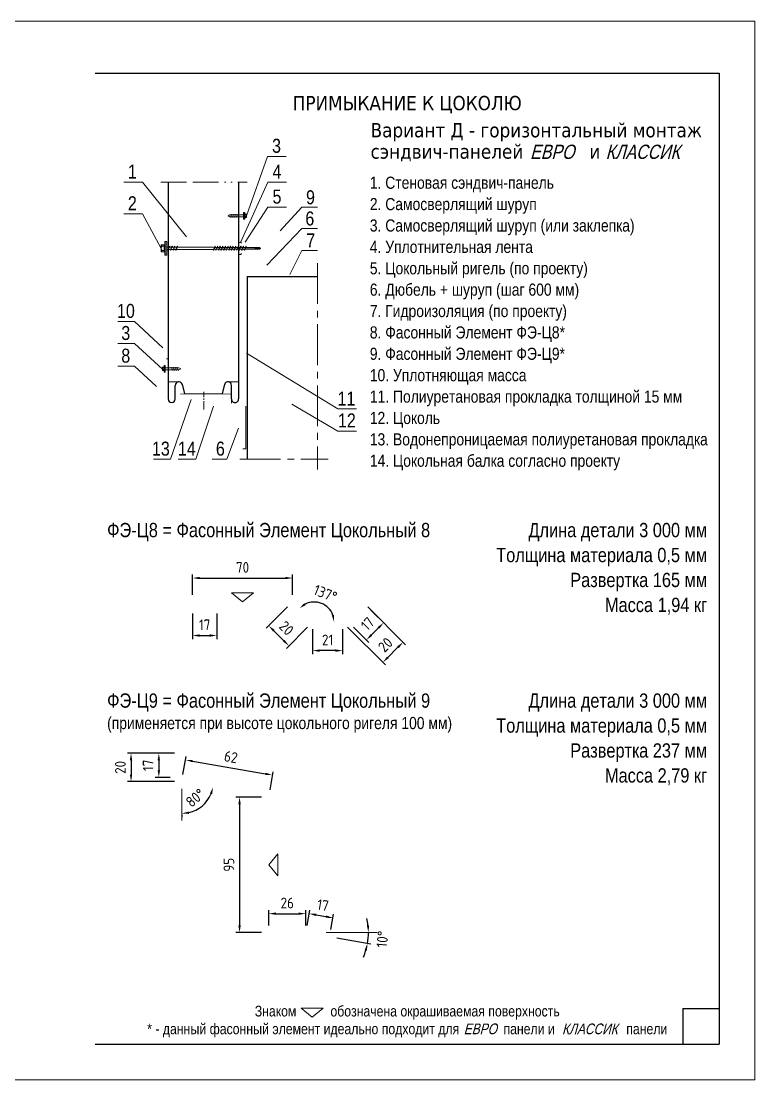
# Model space of a CAD drawing. Extents: x 5821 to 16321, y -13531 to 5774.
# Drawn here: x 12142 to 13171, y 4289 to 5774 of the extents above; entities that cross this region are included whole.
import ezdxf
from ezdxf.enums import TextEntityAlignment as Align

# ---------------------------------------------------------------- set-up
doc = ezdxf.new("R2010")
doc.units = 0
doc.header["$LTSCALE"] = 3
doc.linetypes.add('ACAD_ISO13W100', pattern=[36, 12, -3, 12, -3, 0, -3, 0, -3])
doc.linetypes.add('CENTER2', pattern=[28.575, 19.05, -3.175, 3.175, -3.175])
doc.layers.get('0').update_dxf_attribs({"linetype": 'CONTINUOUS', "lineweight": 30})
doc.layers.get('DEFPOINTS').update_dxf_attribs({"linetype": 'CONTINUOUS'})
for name, color, linetype, lineweight in [('new_fill', 8, 'CONTINUOUS', 13), ('RAZMER', 7, 'CONTINUOUS', 9), ('Саморезы', 7, 'CONTINUOUS', 13)]:
    doc.layers.add(name, color=color, linetype=linetype, lineweight=lineweight)
doc.styles.add('ROMANS', font='romans.shx', dxfattribs={"width": 0.85})
doc.styles.get("Standard").update_dxf_attribs({"font": 'TAHOMA.TTF'})
doc.styles.add('style1', font='ARIALN.TTF')
doc.styles.add('курсив', font='ARIAL.TTF', dxfattribs={"width": 0.8, "oblique": 15})
doc.dimstyles.new('2.5', dxfattribs={"dimscale": 5, "dimtxt": 3, "dimasz": 2, "dimexe": 1, "dimexo": 2, "dimgap": 0, "dimtad": 0, "dimdec": 0, "dimlfac": 0.5, "dimzin": 9, "dimdsep": 46, "dimtxsty": 'ROMANS', "dimcen": -3, "dimdle": 1, "dimclrd": 256, "dimclre": 256, "dimclrt": 256, "dimadec": 0, "dimazin": 0, "dimtfac": 1, "dimtdec": 0, "dimtofl": 0, "dimtmove": 2, "dimatfit": 3, "dimfxl": 0, "dimtvp": 1, "dimtolj": 1, "dimtzin": 9, "dimarcsym": 0})

# ---------------------------------------------------------------- blocks, each defined once
blk = doc.blocks.new('*D159')
at = {"layer": 'DEFPOINTS', "color": 0, "transparency": 16777216}
for p in [(12361.2, 4747.7), (12335.2, 4713.7), (12361.2, 4713.7)]:
    blk.add_point(p, dxfattribs=at)
at = {"layer": 'RAZMER', "lineweight": -2, "transparency": 16777216}
for p, q in [((12351.2, 4747.7), (12330.2, 4747.7)), ((12335.2, 4737.7), (12335.2, 4723.7)), ((12351.2, 4713.7), (12330.2, 4713.7))]:
    blk.add_line(p, q, dxfattribs=at)
at = {"layer": 'RAZMER', "transparency": 16777216}
for points in [[(12333.5, 4737.7), (12336.8, 4737.7), (12335.2, 4747.7)], [(12333.5, 4723.7), (12336.8, 4723.7), (12335.2, 4713.7)]]:
    blk.add_solid(points, dxfattribs=at)
at = {"layer": 'RAZMER', "transparency": 16777216, "insert": (12320.2, 4730.7), "char_height": 15, "attachment_point": 5, "rotation": 90, "style": 'ROMANS'}
blk.add_mtext('\\A1;17', dxfattribs=at)
blk = doc.blocks.new('*D160')
at = {"layer": 'DEFPOINTS', "color": 0, "transparency": 16777216}
for p in [(12367.2, 4747.7), (12296.2, 4707.7), (12367.2, 4707.7)]:
    blk.add_point(p, dxfattribs=at)
at = {"layer": 'RAZMER', "lineweight": -2, "transparency": 16777216}
for p, q in [((12357.2, 4747.7), (12291.2, 4747.7)), ((12296.2, 4737.7), (12296.2, 4717.7)), ((12357.2, 4707.7), (12291.2, 4707.7))]:
    blk.add_line(p, q, dxfattribs=at)
at = {"layer": 'RAZMER', "transparency": 16777216}
for points in [[(12294.5, 4737.7), (12297.8, 4737.7), (12296.2, 4747.7)], [(12294.5, 4717.7), (12297.8, 4717.7), (12296.2, 4707.7)]]:
    blk.add_solid(points, dxfattribs=at)
at = {"layer": 'RAZMER', "transparency": 16777216, "insert": (12281.2, 4727.7), "char_height": 15, "attachment_point": 5, "rotation": 90, "style": 'ROMANS'}
blk.add_mtext('\\A1;20', dxfattribs=at)
blk = doc.blocks.new('*D161')
at = {"layer": 'DEFPOINTS', "color": 0, "transparency": 16777216}
for p in [(12367.2, 4707.7), (12494.7, 4716.8), (12489.3, 4686.1)]:
    blk.add_point(p, dxfattribs=at)
at = {"layer": 'RAZMER', "lineweight": -2, "transparency": 16777216}
for p, q in [((12368.9, 4717.5), (12373.5, 4743.2)), ((12382.5, 4736.6), (12484.9, 4718.5)), ((12491.1, 4696), (12495.6, 4721.7))]:
    blk.add_line(p, q, dxfattribs=at)
at = {"layer": 'RAZMER', "transparency": 16777216}
for points in [[(12382.7, 4738.2), (12382.2, 4734.9), (12372.6, 4738.3)], [(12485.2, 4720.2), (12484.6, 4716.9), (12494.7, 4716.8)]]:
    blk.add_solid(points, dxfattribs=at)
at = {"layer": 'RAZMER', "transparency": 16777216, "insert": (12436.3, 4742.3), "char_height": 15, "attachment_point": 5, "rotation": 350, "style": 'ROMANS'}
blk.add_mtext('\\A1;62', dxfattribs=at)
blk = doc.blocks.new('*D162')
at = {"layer": 'DEFPOINTS', "color": 0, "transparency": 16777216}
for p in [(12489.3, 4686.1), (12448.4, 4496.1), (12489.3, 4496.1)]:
    blk.add_point(p, dxfattribs=at)
at = {"layer": 'RAZMER', "lineweight": -2, "transparency": 16777216}
for p, q in [((12479.3, 4686.1), (12443.4, 4686.1)), ((12448.4, 4676.1), (12448.4, 4506.1)), ((12479.3, 4496.1), (12443.4, 4496.1))]:
    blk.add_line(p, q, dxfattribs=at)
at = {"layer": 'RAZMER', "transparency": 16777216}
for points in [[(12446.7, 4676.1), (12450.1, 4676.1), (12448.4, 4686.1)], [(12446.7, 4506.1), (12450.1, 4506.1), (12448.4, 4496.1)]]:
    blk.add_solid(points, dxfattribs=at)
at = {"layer": 'RAZMER', "transparency": 16777216, "insert": (12433.4, 4591.1), "char_height": 15, "attachment_point": 5, "rotation": 90, "style": 'ROMANS'}
blk.add_mtext('\\A1;95', dxfattribs=at)
blk = doc.blocks.new('*D163')
at = {"layer": 'DEFPOINTS', "color": 0, "transparency": 16777216}
for p in [(12541.3, 4522.5), (12489.3, 4496.1), (12541.3, 4496.1)]:
    blk.add_point(p, dxfattribs=at)
at = {"layer": 'RAZMER', "lineweight": -2, "transparency": 16777216}
for p, q in [((12489.3, 4506.1), (12489.3, 4527.5)), ((12499.3, 4522.5), (12531.3, 4522.5)), ((12541.3, 4506.1), (12541.3, 4527.5))]:
    blk.add_line(p, q, dxfattribs=at)
at = {"layer": 'RAZMER', "transparency": 16777216}
for points in [[(12499.3, 4524.2), (12499.3, 4520.9), (12489.3, 4522.5)], [(12531.3, 4524.2), (12531.3, 4520.9), (12541.3, 4522.5)]]:
    blk.add_solid(points, dxfattribs=at)
at = {"layer": 'RAZMER', "transparency": 16777216, "insert": (12515.3, 4537.5), "char_height": 15, "attachment_point": 5, "style": 'ROMANS'}
blk.add_mtext('\\A1;26', dxfattribs=at)
blk = doc.blocks.new('*D164')
at = {"layer": 'DEFPOINTS', "color": 0, "transparency": 16777216}
for p in [(12579.5, 4516.6), (12541.3, 4496.1), (12574.8, 4490.2)]:
    blk.add_point(p, dxfattribs=at)
at = {"layer": 'RAZMER', "lineweight": -2, "transparency": 16777216}
for p, q in [((12543.1, 4506), (12546.8, 4527.5)), ((12555.8, 4520.8), (12569.6, 4518.4)), ((12576.5, 4500.1), (12580.3, 4521.6))]:
    blk.add_line(p, q, dxfattribs=at)
at = {"layer": 'RAZMER', "transparency": 16777216}
for points in [[(12556.1, 4522.4), (12555.5, 4519.2), (12546, 4522.5)], [(12569.9, 4520), (12569.3, 4516.7), (12579.5, 4516.6)]]:
    blk.add_solid(points, dxfattribs=at)
at = {"layer": 'RAZMER', "transparency": 16777216, "insert": (12565.3, 4534.4), "char_height": 15, "attachment_point": 5, "rotation": 350, "style": 'ROMANS'}
blk.add_mtext('\\A1;17', dxfattribs=at)
blk = doc.blocks.new('*D165')
at = {"layer": 'DEFPOINTS', "color": 0, "transparency": 16777216}
for p in [(12541.3, 4496.1), (12541.3, 4496.1), (12574.8, 4490.2), (12628.5, 4485.9), (12641.6, 4496.1)]:
    blk.add_point(p, dxfattribs=at)
at = {"layer": 'RAZMER', "lineweight": -2, "transparency": 16777216}
blk.add_line((12584.7, 4488.5), (12632.7, 4480), dxfattribs=at)
for start, end in [(6.5307, 13.0613), (350, 360), (336.9387, 343.4693)]:
    blk.add_arc((12541.3, 4496.1), 87.8, start, end, dxfattribs=at)
at = {"layer": 'RAZMER', "transparency": 16777216}
for points in [[(12630.2, 4506.2), (12626.9, 4506), (12629.1, 4496.1)], [(12623.9, 4471.5), (12627.1, 4470.8), (12627.8, 4480.9)]]:
    blk.add_solid(points, dxfattribs=at)
at = {"layer": 'RAZMER', "transparency": 16777216, "insert": (12648.7, 4486.7), "char_height": 15, "attachment_point": 5, "rotation": 85, "style": 'ROMANS'}
blk.add_mtext('\\A1;10°', dxfattribs=at)
blk = doc.blocks.new('*D166')
at = {"layer": 'DEFPOINTS', "color": 0, "transparency": 16777216}
for p in [(12367.2, 4707.7), (12367.2, 4707.7), (12489.3, 4686.1), (12367.2, 4671.2), (12387.2, 4667.8)]:
    blk.add_point(p, dxfattribs=at)
at = {"layer": 'RAZMER', "lineweight": -2, "transparency": 16777216}
blk.add_line((12367.2, 4661.2), (12367.2, 4658), dxfattribs=at)
blk.add_arc((12367.2, 4707.7), 44.6, 282.8608, 337.1392, dxfattribs=at)
at = {"layer": 'RAZMER', "transparency": 16777216}
for points in [[(12406.7, 4690.8), (12409.9, 4689.9), (12411.2, 4699.9)], [(12377.3, 4662.5), (12377, 4665.8), (12367.2, 4663)]]:
    blk.add_solid(points, dxfattribs=at)
at = {"layer": 'RAZMER', "transparency": 16777216, "insert": (12386.3, 4685), "char_height": 15, "attachment_point": 5, "rotation": 40, "style": 'ROMANS'}
blk.add_mtext('\\A1;80°', dxfattribs=at)
blk = doc.blocks.new('саморез1')
at = {"layer": 'new_fill'}
blk.add_hatch(color=254, dxfattribs=at).paths.add_polyline_path([(-1.2, -4.8), (0, -4.8), (0, 4.8), (-1.2, 4.8)])
at = {"layer": 'Саморезы', "ltscale": 150}
for p, q in [((-3.9, 2.6), (-1.5, 2.6)), ((-3.9, 2.6), (-3.9, -2.4)), ((-2.9, 1.7), (-1.5, 1.7)), ((-1.9, 2.6), (-1.9, -2.4)), ((0, 4.8), (-1.5, 4.8)), ((-1.5, 4.8), (-1.5, -4.8)), ((-1.2, 4.8), (-1.2, -4.8)), ((0, 4.8), (0, -4.8)), ((19.2, 1.4), (0, 1.4)), ((8.4, 2.4), (10.5, -2.4)), ((11.1, 2.4), (13.2, -2.4)), ((13.8, 2.4), (15.9, -2.4)), ((16.4, 2.4), (18.5, -2.4)), ((19.2, 1.4), (21.8, 0)), ((19.2, -1.4), (21.8, 0)), ((-3.9, -2.4), (-1.5, -2.4)), ((-2.9, -1.4), (-1.5, -1.4)), ((0, -4.8), (-1.5, -4.8)), ((0, -1.4), (19.2, -1.4))]:
    blk.add_line(p, q, dxfattribs=at)
for centre, start, end in [((-2.9, 2.7), 182.373, 269.9653), ((-2.9, 0.7), 90.0347, 177.627), ((-2.9, -0.4), 182.373, 269.9653), ((-2.9, -2.4), 90.0347, 177.627)]:
    blk.add_arc(centre, 1, start, end, dxfattribs=at)
blk = doc.blocks.new('*D167')
at = {"layer": 'DEFPOINTS', "color": 0, "transparency": 16777216}
for p in [(12382.5, 4953.7), (12416.5, 4953.7), (12416.5, 4912.7)]:
    blk.add_point(p, dxfattribs=at)
at = {"layer": 'RAZMER', "lineweight": -2, "transparency": 16777216}
for p, q in [((12382.5, 4943.7), (12382.5, 4907.7)), ((12416.5, 4943.7), (12416.5, 4907.7)), ((12392.5, 4912.7), (12406.5, 4912.7))]:
    blk.add_line(p, q, dxfattribs=at)
at = {"layer": 'RAZMER', "transparency": 16777216}
for points in [[(12392.5, 4914.4), (12392.5, 4911), (12382.5, 4912.7)], [(12406.5, 4914.4), (12406.5, 4911), (12416.5, 4912.7)]]:
    blk.add_solid(points, dxfattribs=at)
at = {"layer": 'RAZMER', "transparency": 16777216, "insert": (12399.5, 4927.7), "char_height": 15, "attachment_point": 5, "style": 'ROMANS'}
blk.add_mtext('\\A1;17', dxfattribs=at)
blk = doc.blocks.new('*D168')
at = {"layer": 'DEFPOINTS', "color": 0, "transparency": 16777216}
for p in [(12550.9, 4931.5), (12592.9, 4931.5), (12550.9, 4891.5)]:
    blk.add_point(p, dxfattribs=at)
at = {"layer": 'RAZMER', "lineweight": -2, "transparency": 16777216}
for p, q in [((12550.9, 4921.5), (12550.9, 4886.5)), ((12592.9, 4921.5), (12592.9, 4886.5)), ((12582.9, 4891.5), (12560.9, 4891.5))]:
    blk.add_line(p, q, dxfattribs=at)
at = {"layer": 'RAZMER', "transparency": 16777216}
for points in [[(12560.9, 4893.2), (12560.9, 4889.8), (12550.9, 4891.5)], [(12582.9, 4893.2), (12582.9, 4889.8), (12592.9, 4891.5)]]:
    blk.add_solid(points, dxfattribs=at)
at = {"layer": 'RAZMER', "transparency": 16777216, "insert": (12571.9, 4906.5), "char_height": 15, "attachment_point": 5, "style": 'ROMANS'}
blk.add_mtext('\\A1;21', dxfattribs=at)
blk = doc.blocks.new('*D169')
at = {"layer": 'DEFPOINTS', "color": 0, "transparency": 16777216}
for p in [(12522.6, 4959.7), (12550.9, 4931.5), (12517.6, 4898.2)]:
    blk.add_point(p, dxfattribs=at)
at = {"layer": 'RAZMER', "lineweight": -2, "transparency": 16777216}
for p, q in [((12515.5, 4952.7), (12485.8, 4923)), ((12496.4, 4919.4), (12510.6, 4905.3)), ((12543.8, 4924.4), (12514.1, 4894.7))]:
    blk.add_line(p, q, dxfattribs=at)
at = {"layer": 'RAZMER', "transparency": 16777216}
for points in [[(12497.6, 4920.6), (12495.2, 4918.3), (12489.3, 4926.5)], [(12511.7, 4906.5), (12509.4, 4904.1), (12517.6, 4898.2)]]:
    blk.add_solid(points, dxfattribs=at)
at = {"layer": 'RAZMER', "transparency": 16777216, "insert": (12514.1, 4923), "char_height": 15, "attachment_point": 5, "rotation": 315, "style": 'ROMANS'}
blk.add_mtext('\\A1;20', dxfattribs=at)
blk = doc.blocks.new('*D170')
at = {"layer": 'DEFPOINTS', "color": 0, "transparency": 16777216}
for p in [(12522.6, 4993.3), (12382.5, 4959.7), (12522.6, 4959.7)]:
    blk.add_point(p, dxfattribs=at)
at = {"layer": 'RAZMER', "lineweight": -2, "transparency": 16777216}
for p, q in [((12382.5, 4969.7), (12382.5, 4998.3)), ((12392.5, 4993.3), (12512.6, 4993.3)), ((12522.6, 4969.7), (12522.6, 4998.3))]:
    blk.add_line(p, q, dxfattribs=at)
at = {"layer": 'RAZMER', "transparency": 16777216}
for points in [[(12392.5, 4995), (12392.5, 4991.7), (12382.5, 4993.3)], [(12512.6, 4995), (12512.6, 4991.7), (12522.6, 4993.3)]]:
    blk.add_solid(points, dxfattribs=at)
at = {"layer": 'RAZMER', "transparency": 16777216, "insert": (12452.6, 5008.3), "char_height": 15, "attachment_point": 5, "style": 'ROMANS'}
blk.add_mtext('\\A1;70', dxfattribs=at)
blk = doc.blocks.new('*D171')
at = {"layer": 'DEFPOINTS', "color": 0, "transparency": 16777216}
for p in [(12522.6, 4959.7), (12572.6, 4951.6), (12552.9, 4931.5), (12552.9, 4931.5), (12592.9, 4931.5)]:
    blk.add_point(p, dxfattribs=at)
at = {"layer": 'RAZMER', "lineweight": -2, "transparency": 16777216}
blk.add_arc((12552.9, 4931.5), 28.2, 20.4103, 116.5455, dxfattribs=at)
at = {"layer": 'RAZMER', "transparency": 16777216}
for points in [[(12541.3, 4955.4), (12539.3, 4958), (12532.2, 4950.7)], [(12581, 4941.6), (12577.7, 4941), (12581.1, 4931.5)]]:
    blk.add_solid(points, dxfattribs=at)
at = {"layer": 'RAZMER', "transparency": 16777216, "insert": (12568.7, 4971.7), "char_height": 15, "attachment_point": 5, "rotation": 338.4779, "style": 'ROMANS'}
blk.add_mtext('\\A1;137°', dxfattribs=at)
blk = doc.blocks.new('*D172')
at = {"layer": 'DEFPOINTS', "color": 0, "transparency": 16777216}
for p in [(12625.4, 4955.5), (12601.4, 4931.5), (12626.4, 4906.5)]:
    blk.add_point(p, dxfattribs=at)
at = {"layer": 'RAZMER', "lineweight": -2, "transparency": 16777216}
for p, q in [((12632.5, 4948.4), (12653.9, 4927)), ((12608.4, 4924.4), (12629.9, 4902.9)), ((12643.3, 4923.4), (12633.4, 4913.5))]:
    blk.add_line(p, q, dxfattribs=at)
at = {"layer": 'RAZMER', "transparency": 16777216}
for points in [[(12642.1, 4924.6), (12644.5, 4922.3), (12650.4, 4930.5)], [(12632.2, 4914.7), (12634.6, 4912.4), (12626.4, 4906.5)]]:
    blk.add_solid(points, dxfattribs=at)
at = {"layer": 'RAZMER', "transparency": 16777216, "insert": (12627.8, 4929.1), "char_height": 15, "attachment_point": 5, "rotation": 45, "style": 'ROMANS'}
blk.add_mtext('\\A1;17', dxfattribs=at)
blk = doc.blocks.new('*D173')
at = {"layer": 'DEFPOINTS', "color": 0, "transparency": 16777216}
for p in [(12621.2, 4959.7), (12592.9, 4931.5), (12649.4, 4875)]:
    blk.add_point(p, dxfattribs=at)
at = {"layer": 'RAZMER', "lineweight": -2, "transparency": 16777216}
for p, q in [((12628.2, 4952.7), (12681.2, 4899.7)), ((12599.9, 4924.4), (12652.9, 4871.4)), ((12670.6, 4896.2), (12656.4, 4882))]:
    blk.add_line(p, q, dxfattribs=at)
at = {"layer": 'RAZMER', "transparency": 16777216}
for points in [[(12669.4, 4897.4), (12671.8, 4895), (12677.6, 4903.2)], [(12655.3, 4883.2), (12657.6, 4880.9), (12649.4, 4875)]]:
    blk.add_solid(points, dxfattribs=at)
at = {"layer": 'RAZMER', "transparency": 16777216, "insert": (12652.9, 4899.7), "char_height": 15, "attachment_point": 5, "rotation": 45, "style": 'ROMANS'}
blk.add_mtext('\\A1;20', dxfattribs=at)
blk = doc.blocks.new('саморез4')
at = {"layer": 'new_fill'}
blk.add_hatch(color=254, dxfattribs=at).paths.add_polyline_path([(-2.4, -9.4), (0, -9.4), (0, 9.8), (-2.4, 9.8)])
at = {"layer": 'Саморезы', "ltscale": 150}
for p, q in [((-7.9, 5), (-3.1, 5)), ((-7.9, -5), (-7.9, 5)), ((-5.9, 3.1), (-3.1, 3.1)), ((-3.8, -5), (-3.8, 5)), ((0, 9.8), (-3.1, 9.8)), ((-3.1, -9.4), (-3.1, 9.8)), ((-2.4, -9.4), (-2.4, 9.8)), ((0, -9.4), (0, 9.8)), ((64.9, 1.5), (0, 1.5)), ((1.3, -2.2), (3.4, 2.7)), ((1.9, -2.2), (4, 2.7)), ((3.7, 2.9), (3.4, 2.7)), ((3.7, 2.9), (4, 2.7)), ((4.9, -2.2), (7, 2.7)), ((5.5, -2.2), (7.6, 2.7)), ((7.3, 2.9), (7, 2.7)), ((7.3, 2.9), (7.6, 2.7)), ((8.6, -2.2), (10.7, 2.7)), ((9.2, -2.2), (11.3, 2.7)), ((11, 2.9), (10.7, 2.7)), ((11, 2.9), (11.3, 2.7)), ((12.2, -2.2), (14.3, 2.7)), ((12.8, -2.2), (14.9, 2.7)), ((14.6, 2.9), (14.3, 2.7)), ((14.6, 2.9), (14.9, 2.7)), ((64.9, -2.2), (67, 2.7)), ((65.6, -2.2), (67.7, 2.7)), ((67.3, 2.9), (67, 2.7)), ((130, 1.3), (67.1, 1.3)), ((67.3, 2.9), (67.7, 2.7)), ((68.6, -2.2), (70.7, 2.7)), ((69.2, -2.2), (71.3, 2.7)), ((71, 2.9), (70.7, 2.7)), ((71, 2.9), (71.3, 2.7)), ((72.2, -2.2), (74.3, 2.7)), ((72.8, -2.2), (74.9, 2.7)), ((74.6, 2.9), (74.3, 2.7)), ((74.6, 2.9), (74.9, 2.7)), ((75.8, -2.2), (77.9, 2.7)), ((76.4, -2.2), (78.5, 2.7)), ((78.2, 2.9), (77.9, 2.7)), ((78.2, 2.9), (78.5, 2.7)), ((79.5, -2.2), (81.5, 2.7)), ((80.1, -2.2), (82.2, 2.7)), ((81.9, 2.9), (81.5, 2.7)), ((81.9, 2.9), (82.2, 2.7)), ((83.1, -2.2), (85.2, 2.7)), ((83.7, -2.2), (85.8, 2.7)), ((85.5, 2.9), (85.2, 2.7)), ((85.5, 2.9), (85.8, 2.7)), ((86.7, -2.2), (88.8, 2.7)), ((87.3, -2.2), (89.4, 2.7)), ((89.1, 2.9), (88.8, 2.7)), ((89.1, 2.9), (89.4, 2.7)), ((90.3, -2.2), (92.4, 2.7)), ((90.9, -2.2), (93, 2.7)), ((92.7, 2.9), (92.4, 2.7)), ((92.7, 2.9), (93, 2.7)), ((94, -2.2), (96.1, 2.7)), ((94.6, -2.2), (96.7, 2.7)), ((96.4, 2.9), (96.1, 2.7)), ((96.4, 2.9), (96.7, 2.7)), ((97.6, -2.2), (99.7, 2.7)), ((98.2, -2.2), (100.3, 2.7)), ((100, 2.9), (99.7, 2.7)), ((100, 2.9), (100.3, 2.7)), ((101.2, -2.2), (103.3, 2.7)), ((101.8, -2.2), (103.9, 2.7)), ((103.6, 2.9), (103.3, 2.7)), ((103.6, 2.9), (103.9, 2.7)), ((104.8, -2.2), (106.9, 2.7)), ((105.5, -2.2), (107.6, 2.7)), ((107.2, 2.9), (106.9, 2.7)), ((107.2, 2.9), (107.6, 2.7)), ((108.5, -2.2), (110.6, 2.7)), ((109.1, -2.2), (111.2, 2.7)), ((110.9, 2.9), (110.6, 2.7)), ((110.9, 2.9), (111.2, 2.7)), ((130, 1.3), (131.2, 0)), ((-7.9, -5), (-3.1, -5)), ((-5.9, -3.1), (-3.1, -3.1)), ((0, -9.4), (-3.1, -9.4)), ((64.9, -1.5), (0, -1.5)), ((64.9, -1.5), (0, -1.5)), ((1.6, -2.4), (1.3, -2.2)), ((1.6, -2.4), (1.9, -2.2)), ((5.2, -2.4), (4.9, -2.2)), ((5.2, -2.4), (5.5, -2.2)), ((8.9, -2.4), (8.6, -2.2)), ((8.9, -2.4), (9.2, -2.2)), ((12.5, -2.4), (12.2, -2.2)), ((12.5, -2.4), (12.8, -2.2)), ((65.3, -2.4), (64.9, -2.2)), ((65.3, -2.4), (65.6, -2.2)), ((130, -1.3), (67.1, -1.3)), ((68.9, -2.4), (68.6, -2.2)), ((68.9, -2.4), (69.2, -2.2)), ((72.5, -2.4), (72.2, -2.2)), ((72.5, -2.4), (72.8, -2.2)), ((76.1, -2.4), (75.8, -2.2)), ((76.1, -2.4), (76.4, -2.2)), ((79.8, -2.4), (79.5, -2.2)), ((79.8, -2.4), (80.1, -2.2)), ((83.4, -2.4), (83.1, -2.2)), ((83.4, -2.4), (83.7, -2.2)), ((87, -2.4), (86.7, -2.2)), ((87, -2.4), (87.3, -2.2)), ((90.6, -2.4), (90.3, -2.2)), ((90.6, -2.4), (90.9, -2.2)), ((94.3, -2.4), (94, -2.2)), ((94.3, -2.4), (94.6, -2.2)), ((97.9, -2.4), (97.6, -2.2)), ((97.9, -2.4), (98.2, -2.2)), ((101.5, -2.4), (101.2, -2.2)), ((101.5, -2.4), (101.8, -2.2)), ((105.1, -2.4), (104.8, -2.2)), ((105.1, -2.4), (105.5, -2.2)), ((108.8, -2.4), (108.5, -2.2)), ((108.8, -2.4), (109.1, -2.2)), ((130, -1.3), (131.2, 0))]:
    blk.add_line(p, q, dxfattribs=at)
at = {"layer": 'Саморезы'}
for p, q in [((67.1, 1.3), (64.9, 1.5)), ((67.1, -1.3), (64.9, -1.5))]:
    blk.add_line(p, q, dxfattribs=at)
at = {"layer": 'Саморезы', "ltscale": 150}
for centre, radius, start, end in [((-5.9, 5.1), 2, 182.373, 269.9653), ((-5.9, 1.1), 2, 90.0347, 177.627), ((80.3, 1057.7), 1058.9, 271.592, 272.7554), ((-5.9, -1.1), 2, 182.373, 269.9653), ((-5.9, -5.1), 2, 90.0347, 177.627)]:
    blk.add_arc(centre, radius, start, end, dxfattribs=at)

msp = doc.modelspace()

# ---------------------------------------------------------------- linework, layer by layer
at = {"color": 1}
for p, q in [((12246.09, 5701.59), (13121.09, 5701.59)), ((13121.09, 5701.59), (13121.09, 4339.44)), ((13070.18, 4389.44), (13121.09, 4389.44)), ((13070.18, 4389.44), (13070.18, 4339.44)), ((12246.09, 4339.44), (13121.09, 4339.44))]:
    msp.add_line(p, q, dxfattribs=at)
for p, q in [((12348.14, 5548.51), (12348.14, 5244.49)), ((12447, 5548.51), (12447, 5244.48)), ((12459, 5416.28), (12557.92, 5416.28)), ((12459, 5416.28), (12459, 5159.91)), ((12358.14, 5244.49), (12358.14, 5263.49)), ((12367.77, 5265.37), (12371.19, 5251.49)), ((12427.5, 5265.37), (12424.08, 5251.49)), ((12437.14, 5244.49), (12437.14, 5263.49))]:
    msp.add_line(p, q)
for centre, radius, start, end in [((12363.14, 5263.49), 5, 22.09941, 180), ((12432.14, 5263.49), 5, 0, 157.90059), ((12353.14, 5244.49), 5, 180, 0), ((12442.07, 5244.42), 4.93, 179.22237, 0.77763)]:
    msp.add_arc(centre, radius, start, end)
at = {"layer": 'RAZMER'}
for p, q in [((13171.09, 5774.44), (13171.09, 4289.44)), ((13171.09, 5774.44), (13171.09, 4289.44)), ((13171.09, 5774.44), (13171.09, 4289.44)), ((13171.09, 5774.44), (13171.09, 4289.44)), ((13171.09, 5774.44), (13171.09, 4289.44)), ((13171.09, 5774.44), (13171.09, 4289.44)), ((13171.09, 5774.44), (13171.09, 4289.44)), ((13171.09, 5774.44), (13171.09, 4289.44)), ((13171.09, 5774.44), (13171.09, 4289.44)), ((13171.09, 5774.44), (13171.09, 4289.44)), ((13171.09, 5774.44), (13171.09, 4289.44)), ((13171.09, 5774.44), (13171.09, 4289.44)), ((13171.09, 5774.44), (13171.09, 4289.44)), ((13171.09, 5774.44), (13171.09, 4289.44)), ((13171.09, 5774.44), (13171.09, 4289.44)), ((13171.09, 5774.44), (13171.09, 4289.44)), ((13171.09, 5774.44), (13171.09, 4289.44)), ((13171.09, 5774.44), (13171.09, 4289.44)), ((13171.09, 5774.44), (13171.09, 4289.44)), ((13171.09, 5774.44), (13171.09, 4289.44)), ((13171.09, 5774.44), (13171.09, 4289.44)), ((13171.09, 5774.44), (13171.09, 4289.44)), ((13171.09, 5774.44), (13171.09, 4289.44)), ((13171.09, 5774.44), (13171.09, 4289.44)), ((13171.09, 5774.44), (13171.09, 4289.44)), ((13171.09, 5774.44), (13171.09, 4289.44)), ((13171.09, 5774.44), (13171.09, 4289.44)), ((13171.09, 5774.44), (13171.09, 4289.44)), ((13171.09, 5774.44), (13171.09, 4289.44)), ((13171.09, 5774.44), (13171.09, 4289.44)), ((13171.09, 5774.44), (13171.09, 4289.44)), ((13171.09, 5774.44), (13171.09, 4289.44)), ((13171.09, 5774.44), (13171.09, 4289.44)), ((13171.09, 5774.44), (13171.09, 4289.44)), ((13171.09, 5774.44), (13171.09, 4289.44)), ((13171.09, 5774.44), (13171.09, 4289.44)), ((12458.08, 5501.48), (12487.53, 5584.71)), ((12487.53, 5584.71), (12513.64, 5584.71)), ((12286.18, 5548.51), (12312.29, 5548.51)), ((12374.06, 5471.82), (12312.29, 5548.51)), ((12449.58, 5464.02), (12488.17, 5548.51)), ((12488.17, 5548.51), (12514.17, 5548.51)), ((12456.14, 5464.5), (12488.06, 5513.48)), ((12488.06, 5513.48), (12514.17, 5513.48)), ((12505.45, 5480.46), (12535.53, 5513.48)), ((12535.53, 5513.48), (12557.85, 5513.48)), ((12286.18, 5504.06), (12312.29, 5504.06)), ((12338.66, 5455.72), (12312.29, 5504.06)), ((12486.51, 5432.05), (12535.53, 5483.7)), ((12535.53, 5483.7), (12557.85, 5483.7)), ((12518.91, 5419.28), (12535.53, 5452.88)), ((12535.53, 5452.88), (12557.85, 5452.88)), ((12277.44, 5353.12), (12300.89, 5353.12)), ((12341, 5316.46), (12300.89, 5353.12)), ((12277.44, 5322.12), (12300.89, 5322.12)), ((12340.2, 5286.26), (12300.89, 5322.12)), ((12458, 5308.77), (12586.3, 5230.63)), ((12277.44, 5290.32), (12300.89, 5290.32)), ((12331.99, 5261.94), (12300.89, 5290.32)), ((12346.14, 5300.99), (12348.14, 5300.99)), ((12363.14, 5268.49), (12348.14, 5268.49)), ((12432, 5268.49), (12447, 5268.49)), ((12380.72, 5243.76), (12351.36, 5159.91)), ((12365.77, 5251.42), (12437.14, 5251.49)), ((12371.19, 5251.49), (12424.08, 5251.49)), ((12437.14, 5251.49), (12437.14, 5238.49)), ((12411.89, 5234.49), (12387.21, 5159.91)), ((12457, 5234.49), (12457, 5174.55)), ((12521.65, 5237.29), (12586.3, 5199.48)), ((12586.3, 5230.63), (12612.41, 5230.63)), ((12446.94, 5203.66), (12430.43, 5159.91)), ((12586.3, 5199.48), (12612.3, 5199.48)), ((12457, 5174.55), (12453.03, 5174.55)), ((12327.9, 5159.91), (12351.36, 5159.91)), ((12362.46, 5159.91), (12387.21, 5159.91)), ((12409.78, 5159.91), (12430.43, 5159.91)), ((12467.96, 4972.4), (12437.17, 4972.4)), ((12452.56, 4959.75), (12437.17, 4972.4)), ((12452.56, 4959.75), (12467.96, 4972.4)), ((12367.21, 4697.7), (12367.21, 4653.36)), ((12489.32, 4591.14), (12501.98, 4606.53)), ((12501.98, 4575.74), (12501.98, 4606.53)), ((12489.32, 4591.14), (12501.98, 4575.74)), ((12569.83, 4496.14), (12641.61, 4496.14)), ((12550.29, 4377.17), (12534.89, 4389.83)), ((12565.68, 4389.83), (12534.89, 4389.83)), ((12550.29, 4377.17), (12565.68, 4389.83))]:
    msp.add_line(p, q, dxfattribs=at)
at = {"layer": 'RAZMER', "linetype": 'ACAD_ISO13W100'}
msp.add_line((12338, 5548.51), (12458.94, 5548.51), dxfattribs=at)
at = {"layer": 'RAZMER', "linetype": 'CENTER2'}
for p, q in [((12557.85, 5435), (12557.85, 5145.34)), ((12448.79, 5159.91), (12572.77, 5159.91))]:
    msp.add_line(p, q, dxfattribs=at)
at = {"layer": 'RAZMER', "linetype": 'CENTER2', "ltscale": 0.2}
msp.add_line((12398.14, 5229.89), (12398.14, 5254.69), dxfattribs=at)
at = {"layer": 'RAZMER'}
msp.add_lwpolyline([(13171.09, 5774.44), (12121.09, 5774.44), (12121.09, 4289.44), (13171.09, 4289.44)], close=True, dxfattribs=at)
for centre, start, end in [((12449.14, 5462.44), 14.43997, 165.56003), ((12449.14, 5449), 194.43997, 345.56003)]:
    msp.add_arc(centre, 2.07, start, end, dxfattribs=at)

# ---------------------------------------------------------------- block references
at = {"layer": 'RAZMER', "xscale": -1}
msp.add_blockref('саморез1', (12454.14, 5501.36), dxfattribs=at)
at = {"layer": 'RAZMER'}
for name, p in [('саморез4', (12346.54, 5455.72)), ('саморез1', (12344.14, 5286.74))]:
    msp.add_blockref(name, p, dxfattribs=at)

# ---------------------------------------------------------------- texts
msp.add_text('ПРИМЫКАНИЕ К ЦОКОЛЮ', height=20).set_placement((12683.59, 5649.59), align=Align.CENTER)
for s, p in [('Вариант Д - горизонтальный монтаж', (12632.19, 5611.55)), ('сэндвич-панелей', (12632.19, 5581.55)), ('и', (12938.94, 5581.55))]:
    msp.add_text(s, height=20).set_placement(p)
at = {"style": 'style1'}
for s, height, p in [('3', 19.61, (12493.97, 5589.83)), ('1', 19.61, (12291.74, 5553.63)), ('4', 19.61, (12494.61, 5553.63)), ('1. Стеновая сэндвич-панель', 17, (12631.1, 5539.37)), ('2', 19.61, (12291.74, 5509.18)), ('5', 19.61, (12494.63, 5518.6)), ('9', 19.61, (12541.66, 5517.6)), ('2. Самосверлящий шуруп', 17, (12631.1, 5509.37)), ('6', 19.61, (12540.7, 5487.82)), ('3. Самосверлящий шуруп (или заклепка)', 17, (12631.1, 5479.37)), ('7', 19.61, (12541.91, 5457)), ('4. Уплотнительная лента', 17, (12631.1, 5449.37)), ('5. Цокольный ригель (по проекту)', 17, (12631.1, 5419.37)), ('6. Дюбель + шуруп (шаг 600 мм)', 17, (12631.1, 5389.37)), ('10', 19.612, (12276.52, 5358.24)), ('7. Гидроизоляция (по проекту)', 17, (12631.1, 5359.37)), ('3', 19.61, (12282.55, 5327.24)), ('8. Фасонный Элемент ФЭ-Ц8*', 17, (12631.1, 5329.37)), ('9. Фасонный Элемент ФЭ-Ц9*', 17, (12631.1, 5299.37)), ('8', 19.61, (12282.55, 5295.44)), ('10. Уплотняющая масса', 17, (12631.1, 5269.37)), ('11. Полиуретановая прокладка толщиной 15 мм', 17, (12631.1, 5239.37)), ('11', 19.612, (12585.8, 5235.21)), ('12', 19.612, (12586.39, 5204.6)), ('12. Цоколь', 17, (12631.1, 5209.37)), ('13', 19.612, (12325.55, 5165.03)), ('14', 19.612, (12361.97, 5165.03)), ('6', 19.61, (12415.2, 5165.03)), ('13. Водонепроницаемая полиуретановая прокладка', 17, (12631.1, 5179.37)), ('14. Цокольная балка согласно проекту', 17, (12631.1, 5149.37)), ('ФЭ-Ц8 = Фасонный Элемент Цокольный 8', 20, (12262.63, 5050.63)), ('ФЭ-Ц9 = Фасонный Элемент Цокольный 9', 20, (12262.63, 4811.43)), ('(применяется при высоте цокольного ригеля 100 мм)', 17, (12262.63, 4781.43))]:
    msp.add_text(s, height=height, dxfattribs=at).set_placement(p)
at = {"color": 1, "style": 'курсив', "oblique": 15, "width": 0.8}
for s, height, p in [('ЕВРО', 20, (12886.88, 5581.2)), ('КЛАССИК', 20, (13013.86, 5581.2)), ('ЕВРО', 15, (12786.04, 4353.44)), ('КЛАССИК', 15, (12939.7, 4353.44))]:
    msp.add_text(s, height=height, dxfattribs=at).set_placement(p, align=Align.CENTER)
at = {"style": 'style1'}
for s, p in [('Длина детали 3 000 мм', (13104.09, 5050.63)), ('Толщина материала 0,5 мм', (13104.09, 5015.63)), ('Развертка 165 мм', (13104.09, 4980.63)), ('Масса 1,94 кг', (13104.09, 4945.63)), ('Длина детали 3 000 мм', (13104.09, 4811.43)), ('Толщина материала 0,5 мм', (13104.09, 4776.43)), ('Развертка 237 мм', (13104.09, 4741.43)), ('Масса 2,79 кг', (13104.09, 4706.43))]:
    msp.add_text(s, height=20, dxfattribs=at).set_placement(p, align=Align.RIGHT)
for s, p in [('Знаком          обозначена окрашиваемая поверхность', (12683.59, 4378.35)), ('* - данный фасонный элемент идеально подходит для             панели и                     панели', (12683.59, 4353.44))]:
    msp.add_text(s, height=15, dxfattribs=at).set_placement(p, align=Align.CENTER)

# ---------------------------------------------------------------- dimensions: what is measured, and where the dimension line sits
at = {"layer": 'RAZMER'}
for base, p1, p2, picture, middle in [((12522.58, 4993.35), (12382.54, 4959.75), (12522.58, 4959.75), '*D170', (12452.56, 5008.35)), ((12416.54, 4912.71), (12382.54, 4953.75), (12416.54, 4953.75), '*D167', (12399.54, 4927.71)), ((12550.87, 4891.49), (12592.87, 4931.46), (12550.87, 4931.46), '*D168', (12571.87, 4906.49)), ((12541.32, 4522.53), (12489.32, 4496.14), (12541.32, 4496.14), '*D163', (12515.32, 4537.53))]:
    dim = msp.add_linear_dim(base=base, p1=p1, p2=p2, dimstyle='2.5', dxfattribs=at)
    dim.commit()
    dim.dimension.update_dxf_attribs({"geometry": picture, "text_midpoint": middle})
for base, line1, line2, picture, middle in [((12572.6, 4951.64), ((12552.87, 4931.46), (12592.87, 4931.46)), ((12552.87, 4931.46), (12522.58, 4959.75)), '*D171', (12568.72, 4971.67)), ((12387.24, 4667.77), ((12367.21, 4707.67), (12489.32, 4686.14)), ((12367.21, 4707.67), (12367.21, 4671.21)), '*D166', (12386.26, 4684.96)), ((12628.51, 4485.95), ((12541.32, 4496.14), (12641.61, 4496.14)), ((12541.32, 4496.14), (12574.8, 4490.23)), '*D165', (12648.7, 4486.74))]:
    dim = msp.add_angular_dim_2l(base=base, line1=line1, line2=line2, dimstyle='2.5', dxfattribs=at)
    dim.commit()
    dim.dimension.update_dxf_attribs({"geometry": picture, "text_midpoint": middle})
for p1, p2, distance, picture, middle in [((12522.58, 4959.75), (12550.87, 4931.46), -47.01, '*D169', (12514.09, 4922.97)), ((12621.15, 4959.75), (12592.87, 4931.46), 79.9, '*D173', (12652.9, 4899.71)), ((12625.4, 4955.5), (12601.35, 4931.46), 35.36, '*D172', (12627.77, 4929.09)), ((12367.21, 4707.67), (12489.32, 4686.14), 31.13, '*D161', (12436.27, 4742.33)), ((12541.32, 4496.14), (12574.8, 4490.23), 26.8, '*D164', (12565.32, 4534.35))]:
    dim = msp.add_aligned_dim(p1=p1, p2=p2, distance=distance, dimstyle='2.5', dxfattribs=at)
    dim.commit()
    dim.dimension.update_dxf_attribs({"geometry": picture, "text_midpoint": middle})
for base, p1, p2, picture, middle in [((12296.15, 4707.67), (12367.21, 4747.67), (12367.21, 4707.67), '*D160', (12281.15, 4727.67)), ((12335.16, 4713.67), (12361.21, 4747.67), (12361.21, 4713.67), '*D159', (12320.16, 4730.67)), ((12448.39, 4496.14), (12489.32, 4686.14), (12489.32, 4496.14), '*D162', (12433.39, 4591.14))]:
    dim = msp.add_linear_dim(base=base, p1=p1, p2=p2, angle=90, dimstyle='2.5', dxfattribs=at)
    dim.commit()
    dim.dimension.update_dxf_attribs({"geometry": picture, "text_midpoint": middle})

doc.saveas('drawing.dxf')
